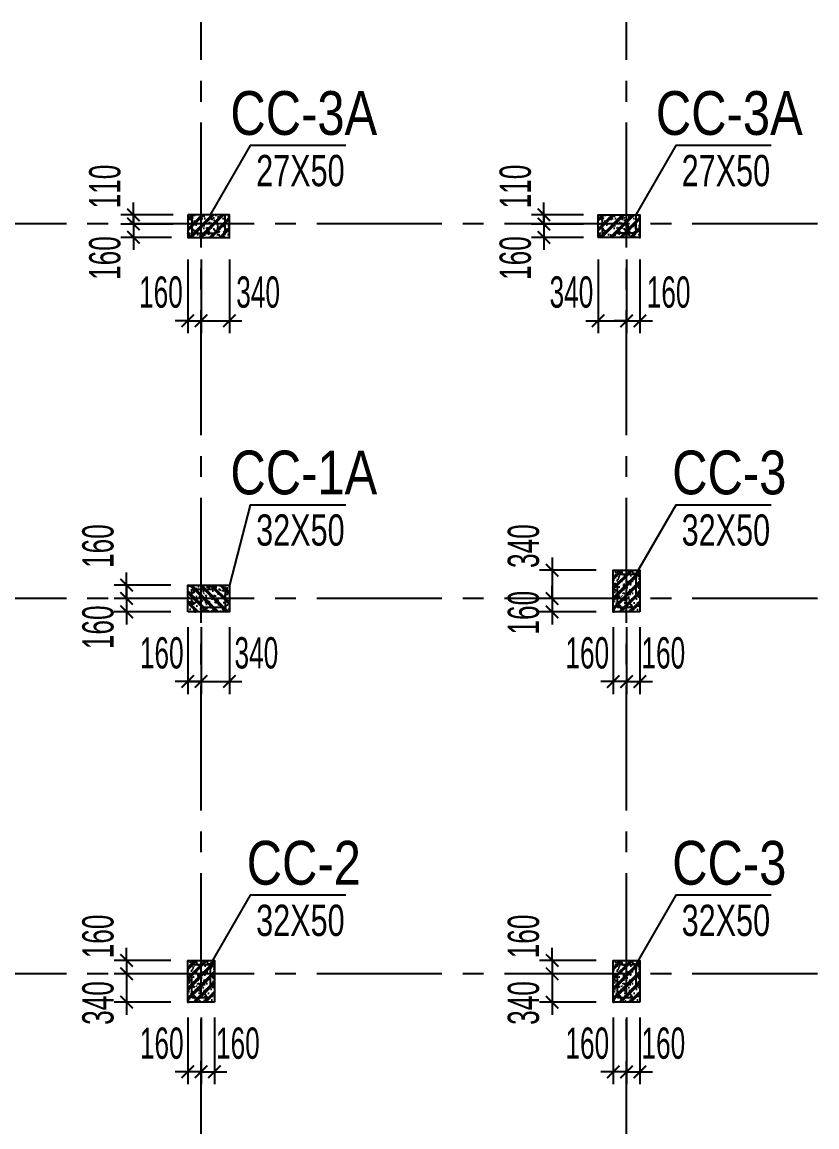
# Model space of a CAD drawing. Header units: millimetres. Extents: x 71 to 1994474, y -338610 to 1053.
# Drawn here: x 1903243 to 1912769, y -272308 to -259061 of the extents above; entities that cross this region are included whole.
import ezdxf
from ezdxf.enums import TextEntityAlignment as Align

# ---------------------------------------------------------------- set-up
doc = ezdxf.new("R2010")
doc.units = ezdxf.units.MM
doc.header["$LTSCALE"] = 1000
doc.header["$MEASUREMENT"] = 0
doc.header["$PDMODE"] = 3
doc.linetypes.add('CENTER2', pattern=[1.125, 0.75, -0.125, 0.125, -0.125])
doc.linetypes.add('HIDDEN', pattern=[0.375, 0.25, -0.125])
doc.layers.get('0').update_dxf_attribs({"linetype": 'CONTINUOUS'})
doc.layers.get('Defpoints').update_dxf_attribs({"linetype": 'CONTINUOUS'})
for name, color, linetype in [('CDC.01.AXIS', 160, 'CENTER2'), ('CDC.02.DIM', 1, 'CONTINUOUS'), ('CDC.04.HIDDEN', 8, 'HIDDEN'), ('CDC.06.TEXT', 2, 'CONTINUOUS'), ('CDC.09.COLUMN', 4, 'CONTINUOUS'), ('CDC.10.HATCH', 163, 'CONTINUOUS'), ('CDC.11.NOTE', 1, 'CONTINUOUS')]:
    doc.layers.add(name, color=color, linetype=linetype)
doc.styles.add('ARIAL', font='arial.ttf', dxfattribs={"width": 0.6})
doc.dimstyles.new('150', dxfattribs={"dimscale": 150, "dimtxt": 2.5, "dimasz": 1, "dimexe": 1, "dimexo": 0, "dimgap": 1, "dimtad": 1, "dimdec": 0, "dimdsep": 46, "dimtxsty": 'ARIAL', "dimblk": 'ARCHTICK', "dimcen": 1, "dimdle": 1, "dimclrd": 1, "dimclre": 1, "dimclrt": 2, "dimadec": 0, "dimazin": 0, "dimtfac": 0.00072, "dimtdec": 0, "dimtix": 1, "dimtmove": 2, "dimatfit": 3, "dimldrblk": 'ARCHTICK', "dimfxl": 1, "dimtolj": 1, "dimarcsym": 0})

# ---------------------------------------------------------------- blocks, each defined once
blk = doc.blocks.new('_ARCHTICK')
at = {"color": 0, "linetype": 'ByBlock', "const_width": 0.15}
blk.add_lwpolyline([(-0.5, -0.5), (0.5, 0.5)], dxfattribs=at)
blk = doc.blocks.new('*D203')
at = {"layer": 'CDC.02.DIM', "color": 1, "lineweight": -2, "transparency": 16777216}
for p, q in [((1904577, -261372), (1904577, -261222)), ((1905053, -261372), (1904427, -261372)), ((1905053, -261482), (1904427, -261482)), ((1904577, -261372), (1904577, -261482)), ((1904577, -261482), (1904577, -261632))]:
    blk.add_line(p, q, dxfattribs=at)
at = {"layer": 'Defpoints', "color": 0, "transparency": 16777216}
for p in [(1904577, -261482), (1905053, -261372), (1905053, -261482)]:
    blk.add_point(p, dxfattribs=at)
at = {"layer": 'CDC.02.DIM', "color": 1, "lineweight": -2, "transparency": 16777216, "xscale": 150, "yscale": 150, "zscale": 150}
for p, rotation in [((1904577, -261372), 270), ((1904577, -261482), 90)]:
    blk.add_blockref('_ARCHTICK', p, dxfattribs=dict(at, rotation=rotation))
at = {"layer": 'CDC.02.DIM', "color": 2, "transparency": 16777216, "insert": (1904236, -261032), "char_height": 375, "attachment_point": 5, "rotation": 90, "style": 'ARIAL'}
blk.add_mtext('\\A1;110', dxfattribs=at)
blk = doc.blocks.new('*D204')
at = {"layer": 'CDC.02.DIM', "color": 1, "lineweight": -2, "transparency": 16777216}
for p, q in [((1904577, -261482), (1904577, -261332)), ((1905035, -261482), (1904427, -261482)), ((1904577, -261482), (1904577, -261642)), ((1905035, -261642), (1904427, -261642)), ((1904577, -261642), (1904577, -261792))]:
    blk.add_line(p, q, dxfattribs=at)
at = {"layer": 'Defpoints', "color": 0, "transparency": 16777216}
for p in [(1905035, -261482), (1904577, -261642), (1905035, -261642)]:
    blk.add_point(p, dxfattribs=at)
at = {"layer": 'CDC.02.DIM', "color": 1, "lineweight": -2, "transparency": 16777216, "xscale": 150, "yscale": 150, "zscale": 150}
for p, rotation in [((1904577, -261482), 270), ((1904577, -261642), 90)]:
    blk.add_blockref('_ARCHTICK', p, dxfattribs=dict(at, rotation=rotation))
at = {"layer": 'CDC.02.DIM', "color": 2, "transparency": 16777216, "insert": (1904236, -261890), "char_height": 375, "attachment_point": 5, "rotation": 90, "style": 'ARIAL'}
blk.add_mtext('\\A1;160', dxfattribs=at)
blk = doc.blocks.new('*D205')
at = {"layer": 'CDC.02.DIM', "color": 1, "lineweight": -2, "transparency": 16777216}
for p, q in [((1905228, -261906), (1905228, -262792)), ((1905388, -261906), (1905388, -262792)), ((1905228, -262642), (1905078, -262642)), ((1905228, -262642), (1905388, -262642)), ((1905388, -262642), (1905538, -262642))]:
    blk.add_line(p, q, dxfattribs=at)
at = {"layer": 'Defpoints', "color": 0, "transparency": 16777216}
for p in [(1905228, -261906), (1905388, -261906), (1905388, -262642)]:
    blk.add_point(p, dxfattribs=at)
at = {"layer": 'CDC.02.DIM', "color": 1, "lineweight": -2, "transparency": 16777216, "xscale": 150, "yscale": 150, "zscale": 150}
blk.add_blockref('_ARCHTICK', (1905228, -262642), dxfattribs=at)
at = {"layer": 'CDC.02.DIM', "color": 1, "lineweight": -2, "transparency": 16777216, "xscale": 150, "yscale": 150, "zscale": 150, "rotation": 180}
blk.add_blockref('_ARCHTICK', (1905388, -262642), dxfattribs=at)
at = {"layer": 'CDC.02.DIM', "color": 2, "transparency": 16777216, "insert": (1904907, -262300), "char_height": 375, "attachment_point": 5, "style": 'ARIAL'}
blk.add_mtext('\\A1;160', dxfattribs=at)
blk = doc.blocks.new('*D206')
at = {"layer": 'CDC.02.DIM', "color": 1, "lineweight": -2, "transparency": 16777216}
for p, q in [((1905388, -261906), (1905388, -262792)), ((1905728, -261906), (1905728, -262792)), ((1905238, -262642), (1905878, -262642))]:
    blk.add_line(p, q, dxfattribs=at)
at = {"layer": 'Defpoints', "color": 0, "transparency": 16777216}
for p in [(1905388, -261906), (1905728, -261906), (1905728, -262642)]:
    blk.add_point(p, dxfattribs=at)
at = {"layer": 'CDC.02.DIM', "color": 1, "lineweight": -2, "transparency": 16777216, "xscale": 150, "yscale": 150, "zscale": 150, "rotation": 180}
blk.add_blockref('_ARCHTICK', (1905388, -262642), dxfattribs=at)
at = {"layer": 'CDC.02.DIM', "color": 1, "lineweight": -2, "transparency": 16777216, "xscale": 150, "yscale": 150, "zscale": 150}
blk.add_blockref('_ARCHTICK', (1905728, -262642), dxfattribs=at)
at = {"layer": 'CDC.02.DIM', "color": 2, "transparency": 16777216, "insert": (1906072, -262300), "char_height": 375, "attachment_point": 5, "style": 'ARIAL'}
blk.add_mtext('\\A1;340', dxfattribs=at)
blk = doc.blocks.new('*D207')
at = {"layer": 'CDC.02.DIM', "color": 1, "lineweight": -2, "transparency": 16777216}
for p, q in [((1909497, -261372), (1909497, -261222)), ((1909973, -261372), (1909347, -261372)), ((1909973, -261482), (1909347, -261482)), ((1909497, -261372), (1909497, -261482)), ((1909497, -261482), (1909497, -261632))]:
    blk.add_line(p, q, dxfattribs=at)
at = {"layer": 'Defpoints', "color": 0, "transparency": 16777216}
for p in [(1909497, -261482), (1909973, -261372), (1909973, -261482)]:
    blk.add_point(p, dxfattribs=at)
at = {"layer": 'CDC.02.DIM', "color": 1, "lineweight": -2, "transparency": 16777216, "xscale": 150, "yscale": 150, "zscale": 150}
for p, rotation in [((1909497, -261372), 270), ((1909497, -261482), 90)]:
    blk.add_blockref('_ARCHTICK', p, dxfattribs=dict(at, rotation=rotation))
at = {"layer": 'CDC.02.DIM', "color": 2, "transparency": 16777216, "insert": (1909156, -261032), "char_height": 375, "attachment_point": 5, "rotation": 90, "style": 'ARIAL'}
blk.add_mtext('\\A1;110', dxfattribs=at)
blk = doc.blocks.new('*D208')
at = {"layer": 'CDC.02.DIM', "color": 1, "lineweight": -2, "transparency": 16777216}
for p, q in [((1909497, -261482), (1909497, -261332)), ((1909973, -261482), (1909347, -261482)), ((1909497, -261482), (1909497, -261642)), ((1909973, -261642), (1909347, -261642)), ((1909497, -261642), (1909497, -261792))]:
    blk.add_line(p, q, dxfattribs=at)
at = {"layer": 'Defpoints', "color": 0, "transparency": 16777216}
for p in [(1909973, -261482), (1909497, -261642), (1909973, -261642)]:
    blk.add_point(p, dxfattribs=at)
at = {"layer": 'CDC.02.DIM', "color": 1, "lineweight": -2, "transparency": 16777216, "xscale": 150, "yscale": 150, "zscale": 150}
for p, rotation in [((1909497, -261482), 270), ((1909497, -261642), 90)]:
    blk.add_blockref('_ARCHTICK', p, dxfattribs=dict(at, rotation=rotation))
at = {"layer": 'CDC.02.DIM', "color": 2, "transparency": 16777216, "insert": (1909156, -261890), "char_height": 375, "attachment_point": 5, "rotation": 90, "style": 'ARIAL'}
blk.add_mtext('\\A1;160', dxfattribs=at)
blk = doc.blocks.new('*D209')
at = {"layer": 'CDC.02.DIM', "color": 1, "lineweight": -2, "transparency": 16777216}
for p, q in [((1910148, -261906), (1910148, -262792)), ((1910488, -261906), (1910488, -262792)), ((1909998, -262642), (1910638, -262642))]:
    blk.add_line(p, q, dxfattribs=at)
at = {"layer": 'Defpoints', "color": 0, "transparency": 16777216}
for p in [(1910148, -261906), (1910488, -261906), (1910488, -262642)]:
    blk.add_point(p, dxfattribs=at)
at = {"layer": 'CDC.02.DIM', "color": 1, "lineweight": -2, "transparency": 16777216, "xscale": 150, "yscale": 150, "zscale": 150, "rotation": 180}
blk.add_blockref('_ARCHTICK', (1910148, -262642), dxfattribs=at)
at = {"layer": 'CDC.02.DIM', "color": 1, "lineweight": -2, "transparency": 16777216, "xscale": 150, "yscale": 150, "zscale": 150}
blk.add_blockref('_ARCHTICK', (1910488, -262642), dxfattribs=at)
at = {"layer": 'CDC.02.DIM', "color": 2, "transparency": 16777216, "insert": (1909827, -262300), "char_height": 375, "attachment_point": 5, "style": 'ARIAL'}
blk.add_mtext('\\A1;340', dxfattribs=at)
blk = doc.blocks.new('*D210')
at = {"layer": 'CDC.02.DIM', "color": 1, "lineweight": -2, "transparency": 16777216}
for p, q in [((1910488, -261906), (1910488, -262792)), ((1910648, -261906), (1910648, -262792)), ((1910488, -262642), (1910338, -262642)), ((1910488, -262642), (1910648, -262642)), ((1910648, -262642), (1910798, -262642))]:
    blk.add_line(p, q, dxfattribs=at)
at = {"layer": 'Defpoints', "color": 0, "transparency": 16777216}
for p in [(1910488, -261906), (1910648, -261906), (1910648, -262642)]:
    blk.add_point(p, dxfattribs=at)
at = {"layer": 'CDC.02.DIM', "color": 1, "lineweight": -2, "transparency": 16777216, "xscale": 150, "yscale": 150, "zscale": 150}
blk.add_blockref('_ARCHTICK', (1910488, -262642), dxfattribs=at)
at = {"layer": 'CDC.02.DIM', "color": 1, "lineweight": -2, "transparency": 16777216, "xscale": 150, "yscale": 150, "zscale": 150, "rotation": 180}
blk.add_blockref('_ARCHTICK', (1910648, -262642), dxfattribs=at)
at = {"layer": 'CDC.02.DIM', "color": 2, "transparency": 16777216, "insert": (1910992, -262300), "char_height": 375, "attachment_point": 5, "style": 'ARIAL'}
blk.add_mtext('\\A1;160', dxfattribs=at)
blk = doc.blocks.new('*D301')
at = {"layer": 'CDC.02.DIM', "color": 1, "lineweight": -2, "transparency": 16777216}
for p, q in [((1905228, -266316), (1905228, -267117)), ((1905388, -266316), (1905388, -267117)), ((1905228, -266967), (1905078, -266967)), ((1905388, -266967), (1905228, -266967)), ((1905388, -266967), (1905538, -266967))]:
    blk.add_line(p, q, dxfattribs=at)
at = {"layer": 'Defpoints', "color": 0, "transparency": 16777216}
for p in [(1905228, -266316), (1905388, -266316), (1905228, -266967)]:
    blk.add_point(p, dxfattribs=at)
at = {"layer": 'CDC.02.DIM', "color": 1, "lineweight": -2, "transparency": 16777216, "xscale": 150, "yscale": 150, "zscale": 150}
blk.add_blockref('_ARCHTICK', (1905228, -266967), dxfattribs=at)
at = {"layer": 'CDC.02.DIM', "color": 1, "lineweight": -2, "transparency": 16777216, "xscale": 150, "yscale": 150, "zscale": 150, "rotation": 180}
blk.add_blockref('_ARCHTICK', (1905388, -266967), dxfattribs=at)
at = {"layer": 'CDC.02.DIM', "color": 2, "transparency": 16777216, "insert": (1904917, -266626), "char_height": 375, "attachment_point": 5, "style": 'ARIAL'}
blk.add_mtext('\\A1;160', dxfattribs=at)
blk = doc.blocks.new('*D302')
at = {"layer": 'CDC.02.DIM', "color": 1, "lineweight": -2, "transparency": 16777216}
for p, q in [((1905388, -266316), (1905388, -267117)), ((1905728, -266316), (1905728, -267117)), ((1905238, -266967), (1905878, -266967))]:
    blk.add_line(p, q, dxfattribs=at)
at = {"layer": 'Defpoints', "color": 0, "transparency": 16777216}
for p in [(1905388, -266316), (1905728, -266316), (1905728, -266967)]:
    blk.add_point(p, dxfattribs=at)
at = {"layer": 'CDC.02.DIM', "color": 1, "lineweight": -2, "transparency": 16777216, "xscale": 150, "yscale": 150, "zscale": 150, "rotation": 180}
blk.add_blockref('_ARCHTICK', (1905388, -266967), dxfattribs=at)
at = {"layer": 'CDC.02.DIM', "color": 1, "lineweight": -2, "transparency": 16777216, "xscale": 150, "yscale": 150, "zscale": 150}
blk.add_blockref('_ARCHTICK', (1905728, -266967), dxfattribs=at)
at = {"layer": 'CDC.02.DIM', "color": 2, "transparency": 16777216, "insert": (1906051, -266626), "char_height": 375, "attachment_point": 5, "style": 'ARIAL'}
blk.add_mtext('\\A1;340', dxfattribs=at)
blk = doc.blocks.new('*D303')
at = {"layer": 'CDC.02.DIM', "color": 1, "lineweight": -2, "transparency": 16777216}
for p, q in [((1904496, -265812), (1904496, -265662)), ((1905024, -265812), (1904346, -265812)), ((1904496, -265812), (1904496, -265972)), ((1905024, -265972), (1904346, -265972)), ((1904496, -265972), (1904496, -266122))]:
    blk.add_line(p, q, dxfattribs=at)
at = {"layer": 'Defpoints', "color": 0, "transparency": 16777216}
for p in [(1905024, -265812), (1904496, -265972), (1905024, -265972)]:
    blk.add_point(p, dxfattribs=at)
at = {"layer": 'CDC.02.DIM', "color": 1, "lineweight": -2, "transparency": 16777216, "xscale": 150, "yscale": 150, "zscale": 150}
for p, rotation in [((1904496, -265812), 270), ((1904496, -265972), 90)]:
    blk.add_blockref('_ARCHTICK', p, dxfattribs=dict(at, rotation=rotation))
at = {"layer": 'CDC.02.DIM', "color": 2, "transparency": 16777216, "insert": (1904154, -265344), "char_height": 375, "attachment_point": 5, "rotation": 90, "style": 'ARIAL'}
blk.add_mtext('\\A1;160', dxfattribs=at)
blk = doc.blocks.new('*D304')
at = {"layer": 'CDC.02.DIM', "color": 1, "lineweight": -2, "transparency": 16777216}
for p, q in [((1904496, -265972), (1904496, -265822)), ((1905024, -265972), (1904346, -265972)), ((1904496, -265972), (1904496, -266132)), ((1905024, -266132), (1904346, -266132)), ((1904496, -266132), (1904496, -266282))]:
    blk.add_line(p, q, dxfattribs=at)
at = {"layer": 'Defpoints', "color": 0, "transparency": 16777216}
for p in [(1905024, -265972), (1904496, -266132), (1905024, -266132)]:
    blk.add_point(p, dxfattribs=at)
at = {"layer": 'CDC.02.DIM', "color": 1, "lineweight": -2, "transparency": 16777216, "xscale": 150, "yscale": 150, "zscale": 150}
for p, rotation in [((1904496, -265972), 270), ((1904496, -266132), 90)]:
    blk.add_blockref('_ARCHTICK', p, dxfattribs=dict(at, rotation=rotation))
at = {"layer": 'CDC.02.DIM', "color": 2, "transparency": 16777216, "insert": (1904154, -266317), "char_height": 375, "attachment_point": 5, "rotation": 90, "style": 'ARIAL'}
blk.add_mtext('\\A1;160', dxfattribs=at)
blk = doc.blocks.new('*D305')
at = {"layer": 'CDC.02.DIM', "color": 1, "lineweight": -2, "transparency": 16777216}
for p, q in [((1905228, -270996), (1905228, -271797)), ((1905388, -270996), (1905388, -271797)), ((1905228, -271647), (1905078, -271647)), ((1905388, -271647), (1905228, -271647)), ((1905388, -271647), (1905538, -271647))]:
    blk.add_line(p, q, dxfattribs=at)
at = {"layer": 'Defpoints', "color": 0, "transparency": 16777216}
for p in [(1905228, -270996), (1905388, -270996), (1905228, -271647)]:
    blk.add_point(p, dxfattribs=at)
at = {"layer": 'CDC.02.DIM', "color": 1, "lineweight": -2, "transparency": 16777216, "xscale": 150, "yscale": 150, "zscale": 150}
blk.add_blockref('_ARCHTICK', (1905228, -271647), dxfattribs=at)
at = {"layer": 'CDC.02.DIM', "color": 1, "lineweight": -2, "transparency": 16777216, "xscale": 150, "yscale": 150, "zscale": 150, "rotation": 180}
blk.add_blockref('_ARCHTICK', (1905388, -271647), dxfattribs=at)
at = {"layer": 'CDC.02.DIM', "color": 2, "transparency": 16777216, "insert": (1904917, -271306), "char_height": 375, "attachment_point": 5, "style": 'ARIAL'}
blk.add_mtext('\\A1;160', dxfattribs=at)
blk = doc.blocks.new('*D306')
at = {"layer": 'CDC.02.DIM', "color": 1, "lineweight": -2, "transparency": 16777216}
for p, q in [((1905388, -270996), (1905388, -271797)), ((1905548, -270996), (1905548, -271797)), ((1905388, -271647), (1905238, -271647)), ((1905388, -271647), (1905548, -271647)), ((1905548, -271647), (1905698, -271647))]:
    blk.add_line(p, q, dxfattribs=at)
at = {"layer": 'Defpoints', "color": 0, "transparency": 16777216}
for p in [(1905388, -270996), (1905548, -270996), (1905548, -271647)]:
    blk.add_point(p, dxfattribs=at)
at = {"layer": 'CDC.02.DIM', "color": 1, "lineweight": -2, "transparency": 16777216, "xscale": 150, "yscale": 150, "zscale": 150}
blk.add_blockref('_ARCHTICK', (1905388, -271647), dxfattribs=at)
at = {"layer": 'CDC.02.DIM', "color": 1, "lineweight": -2, "transparency": 16777216, "xscale": 150, "yscale": 150, "zscale": 150, "rotation": 180}
blk.add_blockref('_ARCHTICK', (1905548, -271647), dxfattribs=at)
at = {"layer": 'CDC.02.DIM', "color": 2, "transparency": 16777216, "insert": (1905829, -271306), "char_height": 375, "attachment_point": 5, "style": 'ARIAL'}
blk.add_mtext('\\A1;160', dxfattribs=at)
blk = doc.blocks.new('*D307')
at = {"layer": 'CDC.02.DIM', "color": 1, "lineweight": -2, "transparency": 16777216}
for p, q in [((1904496, -270312), (1904496, -270162)), ((1905024, -270312), (1904346, -270312)), ((1904496, -270312), (1904496, -270472)), ((1905024, -270472), (1904346, -270472)), ((1904496, -270472), (1904496, -270622))]:
    blk.add_line(p, q, dxfattribs=at)
at = {"layer": 'Defpoints', "color": 0, "transparency": 16777216}
for p in [(1905024, -270312), (1904496, -270472), (1905024, -270472)]:
    blk.add_point(p, dxfattribs=at)
at = {"layer": 'CDC.02.DIM', "color": 1, "lineweight": -2, "transparency": 16777216, "xscale": 150, "yscale": 150, "zscale": 150}
for p, rotation in [((1904496, -270312), 270), ((1904496, -270472), 90)]:
    blk.add_blockref('_ARCHTICK', p, dxfattribs=dict(at, rotation=rotation))
at = {"layer": 'CDC.02.DIM', "color": 2, "transparency": 16777216, "insert": (1904154, -270024), "char_height": 375, "attachment_point": 5, "rotation": 90, "style": 'ARIAL'}
blk.add_mtext('\\A1;160', dxfattribs=at)
blk = doc.blocks.new('*D308')
at = {"layer": 'CDC.02.DIM', "color": 1, "lineweight": -2, "transparency": 16777216}
for p, q in [((1904496, -270322), (1904496, -270962)), ((1905024, -270472), (1904346, -270472)), ((1905024, -270812), (1904346, -270812))]:
    blk.add_line(p, q, dxfattribs=at)
at = {"layer": 'Defpoints', "color": 0, "transparency": 16777216}
for p in [(1905024, -270472), (1904496, -270812), (1905024, -270812)]:
    blk.add_point(p, dxfattribs=at)
at = {"layer": 'CDC.02.DIM', "color": 1, "lineweight": -2, "transparency": 16777216, "xscale": 150, "yscale": 150, "zscale": 150}
for p, rotation in [((1904496, -270472), 90), ((1904496, -270812), 270)]:
    blk.add_blockref('_ARCHTICK', p, dxfattribs=dict(at, rotation=rotation))
at = {"layer": 'CDC.02.DIM', "color": 2, "transparency": 16777216, "insert": (1904154, -270822), "char_height": 375, "attachment_point": 5, "rotation": 90, "style": 'ARIAL'}
blk.add_mtext('\\A1;340', dxfattribs=at)
blk = doc.blocks.new('*D317')
at = {"layer": 'CDC.02.DIM', "color": 1, "lineweight": -2, "transparency": 16777216}
for p, q in [((1910328, -270996), (1910328, -271797)), ((1910488, -270996), (1910488, -271797)), ((1910328, -271647), (1910178, -271647)), ((1910488, -271647), (1910328, -271647)), ((1910488, -271647), (1910638, -271647))]:
    blk.add_line(p, q, dxfattribs=at)
at = {"layer": 'Defpoints', "color": 0, "transparency": 16777216}
for p in [(1910328, -270996), (1910488, -270996), (1910328, -271647)]:
    blk.add_point(p, dxfattribs=at)
at = {"layer": 'CDC.02.DIM', "color": 1, "lineweight": -2, "transparency": 16777216, "xscale": 150, "yscale": 150, "zscale": 150}
blk.add_blockref('_ARCHTICK', (1910328, -271647), dxfattribs=at)
at = {"layer": 'CDC.02.DIM', "color": 1, "lineweight": -2, "transparency": 16777216, "xscale": 150, "yscale": 150, "zscale": 150, "rotation": 180}
blk.add_blockref('_ARCHTICK', (1910488, -271647), dxfattribs=at)
at = {"layer": 'CDC.02.DIM', "color": 2, "transparency": 16777216, "insert": (1910017, -271306), "char_height": 375, "attachment_point": 5, "style": 'ARIAL'}
blk.add_mtext('\\A1;160', dxfattribs=at)
blk = doc.blocks.new('*D318')
at = {"layer": 'CDC.02.DIM', "color": 1, "lineweight": -2, "transparency": 16777216}
for p, q in [((1910488, -270996), (1910488, -271797)), ((1910648, -270996), (1910648, -271797)), ((1910488, -271647), (1910338, -271647)), ((1910488, -271647), (1910648, -271647)), ((1910648, -271647), (1910798, -271647))]:
    blk.add_line(p, q, dxfattribs=at)
at = {"layer": 'Defpoints', "color": 0, "transparency": 16777216}
for p in [(1910488, -270996), (1910648, -270996), (1910648, -271647)]:
    blk.add_point(p, dxfattribs=at)
at = {"layer": 'CDC.02.DIM', "color": 1, "lineweight": -2, "transparency": 16777216, "xscale": 150, "yscale": 150, "zscale": 150}
blk.add_blockref('_ARCHTICK', (1910488, -271647), dxfattribs=at)
at = {"layer": 'CDC.02.DIM', "color": 1, "lineweight": -2, "transparency": 16777216, "xscale": 150, "yscale": 150, "zscale": 150, "rotation": 180}
blk.add_blockref('_ARCHTICK', (1910648, -271647), dxfattribs=at)
at = {"layer": 'CDC.02.DIM', "color": 2, "transparency": 16777216, "insert": (1910929, -271306), "char_height": 375, "attachment_point": 5, "style": 'ARIAL'}
blk.add_mtext('\\A1;160', dxfattribs=at)
blk = doc.blocks.new('*D319')
at = {"layer": 'CDC.02.DIM', "color": 1, "lineweight": -2, "transparency": 16777216}
for p, q in [((1909596, -270312), (1909596, -270162)), ((1910124, -270312), (1909446, -270312)), ((1909596, -270312), (1909596, -270472)), ((1910124, -270472), (1909446, -270472)), ((1909596, -270472), (1909596, -270622))]:
    blk.add_line(p, q, dxfattribs=at)
at = {"layer": 'Defpoints', "color": 0, "transparency": 16777216}
for p in [(1910124, -270312), (1909596, -270472), (1910124, -270472)]:
    blk.add_point(p, dxfattribs=at)
at = {"layer": 'CDC.02.DIM', "color": 1, "lineweight": -2, "transparency": 16777216, "xscale": 150, "yscale": 150, "zscale": 150}
for p, rotation in [((1909596, -270312), 270), ((1909596, -270472), 90)]:
    blk.add_blockref('_ARCHTICK', p, dxfattribs=dict(at, rotation=rotation))
at = {"layer": 'CDC.02.DIM', "color": 2, "transparency": 16777216, "insert": (1909254, -270024), "char_height": 375, "attachment_point": 5, "rotation": 90, "style": 'ARIAL'}
blk.add_mtext('\\A1;160', dxfattribs=at)
blk = doc.blocks.new('*D320')
at = {"layer": 'CDC.02.DIM', "color": 1, "lineweight": -2, "transparency": 16777216}
for p, q in [((1909596, -270322), (1909596, -270962)), ((1910124, -270472), (1909446, -270472)), ((1910124, -270812), (1909446, -270812))]:
    blk.add_line(p, q, dxfattribs=at)
at = {"layer": 'Defpoints', "color": 0, "transparency": 16777216}
for p in [(1910124, -270472), (1909596, -270812), (1910124, -270812)]:
    blk.add_point(p, dxfattribs=at)
at = {"layer": 'CDC.02.DIM', "color": 1, "lineweight": -2, "transparency": 16777216, "xscale": 150, "yscale": 150, "zscale": 150}
for p, rotation in [((1909596, -270472), 90), ((1909596, -270812), 270)]:
    blk.add_blockref('_ARCHTICK', p, dxfattribs=dict(at, rotation=rotation))
at = {"layer": 'CDC.02.DIM', "color": 2, "transparency": 16777216, "insert": (1909254, -270822), "char_height": 375, "attachment_point": 5, "rotation": 90, "style": 'ARIAL'}
blk.add_mtext('\\A1;340', dxfattribs=at)
blk = doc.blocks.new('*D321')
at = {"layer": 'CDC.02.DIM', "color": 1, "lineweight": -2, "transparency": 16777216}
for p, q in [((1910328, -266316), (1910328, -267117)), ((1910488, -266316), (1910488, -267117)), ((1910328, -266967), (1910178, -266967)), ((1910488, -266967), (1910328, -266967)), ((1910488, -266967), (1910638, -266967))]:
    blk.add_line(p, q, dxfattribs=at)
at = {"layer": 'Defpoints', "color": 0, "transparency": 16777216}
for p in [(1910328, -266316), (1910488, -266316), (1910328, -266967)]:
    blk.add_point(p, dxfattribs=at)
at = {"layer": 'CDC.02.DIM', "color": 1, "lineweight": -2, "transparency": 16777216, "xscale": 150, "yscale": 150, "zscale": 150}
blk.add_blockref('_ARCHTICK', (1910328, -266967), dxfattribs=at)
at = {"layer": 'CDC.02.DIM', "color": 1, "lineweight": -2, "transparency": 16777216, "xscale": 150, "yscale": 150, "zscale": 150, "rotation": 180}
blk.add_blockref('_ARCHTICK', (1910488, -266967), dxfattribs=at)
at = {"layer": 'CDC.02.DIM', "color": 2, "transparency": 16777216, "insert": (1910017, -266626), "char_height": 375, "attachment_point": 5, "style": 'ARIAL'}
blk.add_mtext('\\A1;160', dxfattribs=at)
blk = doc.blocks.new('*D322')
at = {"layer": 'CDC.02.DIM', "color": 1, "lineweight": -2, "transparency": 16777216}
for p, q in [((1910488, -266316), (1910488, -267117)), ((1910648, -266316), (1910648, -267117)), ((1910488, -266967), (1910338, -266967)), ((1910488, -266967), (1910648, -266967)), ((1910648, -266967), (1910798, -266967))]:
    blk.add_line(p, q, dxfattribs=at)
at = {"layer": 'Defpoints', "color": 0, "transparency": 16777216}
for p in [(1910488, -266316), (1910648, -266316), (1910648, -266967)]:
    blk.add_point(p, dxfattribs=at)
at = {"layer": 'CDC.02.DIM', "color": 1, "lineweight": -2, "transparency": 16777216, "xscale": 150, "yscale": 150, "zscale": 150}
blk.add_blockref('_ARCHTICK', (1910488, -266967), dxfattribs=at)
at = {"layer": 'CDC.02.DIM', "color": 1, "lineweight": -2, "transparency": 16777216, "xscale": 150, "yscale": 150, "zscale": 150, "rotation": 180}
blk.add_blockref('_ARCHTICK', (1910648, -266967), dxfattribs=at)
at = {"layer": 'CDC.02.DIM', "color": 2, "transparency": 16777216, "insert": (1910929, -266626), "char_height": 375, "attachment_point": 5, "style": 'ARIAL'}
blk.add_mtext('\\A1;160', dxfattribs=at)
blk = doc.blocks.new('*D323')
at = {"layer": 'CDC.02.DIM', "color": 1, "lineweight": -2, "transparency": 16777216}
for p, q in [((1909596, -265482), (1909596, -266122)), ((1910124, -265632), (1909446, -265632)), ((1910124, -265972), (1909446, -265972))]:
    blk.add_line(p, q, dxfattribs=at)
at = {"layer": 'Defpoints', "color": 0, "transparency": 16777216}
for p in [(1910124, -265632), (1909596, -265972), (1910124, -265972)]:
    blk.add_point(p, dxfattribs=at)
at = {"layer": 'CDC.02.DIM', "color": 1, "lineweight": -2, "transparency": 16777216, "xscale": 150, "yscale": 150, "zscale": 150}
for p, rotation in [((1909596, -265632), 90), ((1909596, -265972), 270)]:
    blk.add_blockref('_ARCHTICK', p, dxfattribs=dict(at, rotation=rotation))
at = {"layer": 'CDC.02.DIM', "color": 2, "transparency": 16777216, "insert": (1909254, -265344), "char_height": 375, "attachment_point": 5, "rotation": 90, "style": 'ARIAL'}
blk.add_mtext('\\A1;340', dxfattribs=at)
blk = doc.blocks.new('*D324')
at = {"layer": 'CDC.02.DIM', "color": 1, "lineweight": -2, "transparency": 16777216}
for p, q in [((1909596, -265972), (1909596, -265822)), ((1910124, -265972), (1909446, -265972)), ((1909596, -265972), (1909596, -266132)), ((1910124, -266132), (1909446, -266132)), ((1909596, -266132), (1909596, -266282))]:
    blk.add_line(p, q, dxfattribs=at)
at = {"layer": 'Defpoints', "color": 0, "transparency": 16777216}
for p in [(1910124, -265972), (1909596, -266132), (1910124, -266132)]:
    blk.add_point(p, dxfattribs=at)
at = {"layer": 'CDC.02.DIM', "color": 1, "lineweight": -2, "transparency": 16777216, "xscale": 150, "yscale": 150, "zscale": 150}
for p, rotation in [((1909596, -265972), 270), ((1909596, -266132), 90)]:
    blk.add_blockref('_ARCHTICK', p, dxfattribs=dict(at, rotation=rotation))
at = {"layer": 'CDC.02.DIM', "color": 2, "transparency": 16777216, "insert": (1909254, -266142), "char_height": 375, "attachment_point": 5, "rotation": 90, "style": 'ARIAL'}
blk.add_mtext('\\A1;160', dxfattribs=at)

msp = doc.modelspace()

# ---------------------------------------------------------------- hatches: boundary and pattern name
at = {"layer": 'CDC.10.HATCH'}
h = msp.add_hatch(dxfattribs=at)
h.set_pattern_fill('1BETONG2-BOP', color=256, scale=20, angle=90, style=0, pattern_type=2)
h.set_pattern_definition([(140, (14930.63, -417619.23), (12.550427, 143.4520365), [15, -165]), (85, (14930.63, -417619.23), (-150.438427, -27.750267), [12, -132]), (190.4514, (14931.67, -417607.28), (-137.887908, 115.701876), [12.748038, -140.228422]), (136.1842, (14890.63, -417619.23), (33.103803, 213.44821), [22.5, -247.5]), (186.6356, (14893.39, -417601.45), (-194.823574, 186.93254), [19.122058, -210.3426]), (81.1842, (14890.63, -417619.23), (-194.82372, 186.93239), [18, -198]), (111, (14900.63, -417599.23), (80.523778, 119.3814104), [15, -165]), (316, (14900.63, -417599.23), (73.107962, 134.376424), [12, -132]), (161.4514, (14907.34, -417589.28), (-64.506099, 168.044526), [12.748038, -140.228422]), (157.5, (14930.627, -417619.233), (-58.8748924, -31.1832367), [0, -130.4, 0, -134, 0, -132.5]), (94.5, (14930.63, -417619.23), (-76.0206377, 56.6701848), [0, -76.4, 0, -127.4, 0, -50.5]), (57.5, (14930.627, -417663.833), (4.5109743, 106.7644872), [0, -50, 0, -156, 0, -207]), (47.5, (14930.63, -417683.83), (-20.0209965, 116.637234), [0, -65, 0, -103.6, 0, -147]), (45, (14930.63, -417619.23), (-60.1040764, 60.1040764), []), (45, (14906.13, -417619.23), (-60.1040764, 60.1040764), [])])
h.paths.add_polyline_path([(1905728.4, -261371.5), (1905228.4, -261371.5), (1905228.4, -261641.5), (1905728.4, -261641.5)])
h = msp.add_hatch(dxfattribs=at)
h.set_pattern_fill('1BETONG2-BOP', color=256, scale=20, angle=90, style=0, pattern_type=2)
h.set_pattern_definition([(140, (19850.63, -417619.23), (12.550427, 143.4520365), [15, -165]), (85, (19850.63, -417619.23), (-150.438427, -27.750267), [12, -132]), (190.4514, (19851.67, -417607.28), (-137.887908, 115.701876), [12.748038, -140.228422]), (136.1842, (19810.63, -417619.23), (33.103803, 213.44821), [22.5, -247.5]), (186.6356, (19813.39, -417601.45), (-194.823574, 186.93254), [19.122058, -210.3426]), (81.1842, (19810.63, -417619.23), (-194.82372, 186.93239), [18, -198]), (111, (19820.63, -417599.23), (80.523778, 119.3814104), [15, -165]), (316, (19820.63, -417599.23), (73.107962, 134.376424), [12, -132]), (161.4514, (19827.34, -417589.28), (-64.506099, 168.044526), [12.748038, -140.228422]), (157.5, (19850.627, -417619.233), (-58.8748924, -31.1832367), [0, -130.4, 0, -134, 0, -132.5]), (94.5, (19850.63, -417619.23), (-76.0206377, 56.6701848), [0, -76.4, 0, -127.4, 0, -50.5]), (57.5, (19850.627, -417663.833), (4.5109743, 106.7644872), [0, -50, 0, -156, 0, -207]), (47.5, (19850.63, -417683.83), (-20.0209965, 116.637234), [0, -65, 0, -103.6, 0, -147]), (45, (19850.63, -417619.23), (-60.1040764, 60.1040764), []), (45, (19826.13, -417619.23), (-60.1040764, 60.1040764), [])])
h.paths.add_polyline_path([(1910648.4, -261371.5), (1910148.4, -261371.5), (1910148.4, -261641.5), (1910648.4, -261641.5)])
h = msp.add_hatch(dxfattribs=at)
h.set_pattern_fill('1BETONG2-BOP', color=256, scale=20, angle=90, style=0, pattern_type=2)
h.set_pattern_definition([(140, (24950.63, -421929.23), (12.550427, 143.4520365), [15, -165]), (85, (24950.63, -421929.23), (-150.438427, -27.750267), [12, -132]), (190.4514, (24951.67, -421917.28), (-137.887908, 115.701876), [12.748038, -140.228422]), (136.1842, (24910.63, -421929.23), (33.103803, 213.44821), [22.5, -247.5]), (186.6356, (24913.39, -421911.45), (-194.823574, 186.93254), [19.122058, -210.3426]), (81.1842, (24910.63, -421929.23), (-194.82372, 186.93239), [18, -198]), (111, (24920.63, -421909.23), (80.523778, 119.3814104), [15, -165]), (316, (24920.63, -421909.23), (73.107962, 134.376424), [12, -132]), (161.4514, (24927.34, -421899.28), (-64.506099, 168.044526), [12.748038, -140.228422]), (157.5, (24950.627, -421929.233), (-58.8748924, -31.1832367), [0, -130.4, 0, -134, 0, -132.5]), (94.5, (24950.63, -421929.23), (-76.0206377, 56.6701848), [0, -76.4, 0, -127.4, 0, -50.5]), (57.5, (24950.627, -421973.833), (4.5109743, 106.7644872), [0, -50, 0, -156, 0, -207]), (47.5, (24950.63, -421993.83), (-20.0209965, 116.637234), [0, -65, 0, -103.6, 0, -147]), (45, (24950.63, -421929.23), (-60.1040764, 60.1040764), []), (45, (24926.13, -421929.23), (-60.1040764, 60.1040764), [])])
h.paths.add_polyline_path([(1910648.4, -265631.5), (1910328.4, -265631.5), (1910328.4, -266131.5), (1910648.4, -266131.5)])
h = msp.add_hatch(dxfattribs=at)
h.set_pattern_fill('1BETONG2-BOP', color=256, scale=20, style=0, pattern_type=2)
h.set_pattern_definition([(50, (1749430.73, 1619566.27), (143.4520365, -12.550427), [15, -165]), (355, (1749430.73, 1619566.27), (-27.750267, 150.438427), [12, -132]), (100.4514, (1749442.69, 1619565.22), (115.701876, 137.887908), [12.748038, -140.228422]), (46.1842, (1749430.73, 1619606.27), (213.44821, -33.103803), [22.5, -247.5]), (96.6356, (1749448.52, 1619603.51), (186.93254, 194.823574), [19.122058, -210.3426]), (351.1842, (1749430.73, 1619606.27), (186.93239, 194.82372), [18, -198]), (21, (1749450.73, 1619596.27), (119.3814104, -80.523778), [15, -165]), (226, (1749450.73, 1619596.27), (134.376424, -73.107962), [12, -132]), (71.4514, (1749460.68, 1619589.56), (168.044526, 64.506099), [12.748038, -140.228422]), (67.5, (1749430.73, 1619566.27), (-31.1832367, 58.8748924), [0, -130.4, 0, -134, 0, -132.5]), (4.5, (1749430.73, 1619566.27), (56.6701848, 76.0206377), [0, -76.4, 0, -127.4, 0, -50.5]), (327.5, (1749386.13, 1619566.27), (106.7644872, -4.5109743), [0, -50, 0, -156, 0, -207]), (317.5, (1749366.13, 1619566.27), (116.637234, 20.0209965), [0, -65, 0, -103.6, 0, -147]), (315, (1749430.73, 1619566.27), (60.1040764, 60.1040764), []), (315, (1749430.73, 1619590.77), (60.1040764, 60.1040764), [])])
h.paths.add_polyline_path([(1905728.4, -266131.5), (1905728.4, -265811.5), (1905228.4, -265811.5), (1905228.4, -266131.5)])
h = msp.add_hatch(dxfattribs=at)
h.set_pattern_fill('1BETONG2-BOP', color=256, scale=20, angle=90, style=0, pattern_type=2)
h.set_pattern_definition([(140, (19850.63, -426609.23), (12.550427, 143.4520365), [15, -165]), (85, (19850.63, -426609.23), (-150.438427, -27.750267), [12, -132]), (190.4514, (19851.67, -426597.28), (-137.887908, 115.701876), [12.748038, -140.228422]), (136.1842, (19810.63, -426609.23), (33.103803, 213.44821), [22.5, -247.5]), (186.6356, (19813.39, -426591.45), (-194.823574, 186.93254), [19.122058, -210.3426]), (81.1842, (19810.63, -426609.23), (-194.82372, 186.93239), [18, -198]), (111, (19820.63, -426589.23), (80.523778, 119.3814104), [15, -165]), (316, (19820.63, -426589.23), (73.107962, 134.376424), [12, -132]), (161.4514, (19827.34, -426579.28), (-64.506099, 168.044526), [12.748038, -140.228422]), (157.5, (19850.627, -426609.233), (-58.8748924, -31.1832367), [0, -130.4, 0, -134, 0, -132.5]), (94.5, (19850.63, -426609.23), (-76.0206377, 56.6701848), [0, -76.4, 0, -127.4, 0, -50.5]), (57.5, (19850.627, -426653.833), (4.5109743, 106.7644872), [0, -50, 0, -156, 0, -207]), (47.5, (19850.63, -426673.83), (-20.0209965, 116.637234), [0, -65, 0, -103.6, 0, -147]), (45, (19850.63, -426609.23), (-60.1040764, 60.1040764), []), (45, (19826.13, -426609.23), (-60.1040764, 60.1040764), [])])
h.paths.add_polyline_path([(1905548.4, -270311.5), (1905228.4, -270311.5), (1905228.4, -270811.5), (1905548.4, -270811.5)])
h = msp.add_hatch(dxfattribs=at)
h.set_pattern_fill('1BETONG2-BOP', color=256, scale=20, angle=90, style=0, pattern_type=2)
h.set_pattern_definition([(140, (24950.63, -426609.23), (12.550427, 143.4520365), [15, -165]), (85, (24950.63, -426609.23), (-150.438427, -27.750267), [12, -132]), (190.4514, (24951.67, -426597.28), (-137.887908, 115.701876), [12.748038, -140.228422]), (136.1842, (24910.63, -426609.23), (33.103803, 213.44821), [22.5, -247.5]), (186.6356, (24913.39, -426591.45), (-194.823574, 186.93254), [19.122058, -210.3426]), (81.1842, (24910.63, -426609.23), (-194.82372, 186.93239), [18, -198]), (111, (24920.63, -426589.23), (80.523778, 119.3814104), [15, -165]), (316, (24920.63, -426589.23), (73.107962, 134.376424), [12, -132]), (161.4514, (24927.34, -426579.28), (-64.506099, 168.044526), [12.748038, -140.228422]), (157.5, (24950.627, -426609.233), (-58.8748924, -31.1832367), [0, -130.4, 0, -134, 0, -132.5]), (94.5, (24950.63, -426609.23), (-76.0206377, 56.6701848), [0, -76.4, 0, -127.4, 0, -50.5]), (57.5, (24950.627, -426653.833), (4.5109743, 106.7644872), [0, -50, 0, -156, 0, -207]), (47.5, (24950.63, -426673.83), (-20.0209965, 116.637234), [0, -65, 0, -103.6, 0, -147]), (45, (24950.63, -426609.23), (-60.1040764, 60.1040764), []), (45, (24926.13, -426609.23), (-60.1040764, 60.1040764), [])])
h.paths.add_polyline_path([(1910648.4, -270311.5), (1910328.4, -270311.5), (1910328.4, -270811.5), (1910648.4, -270811.5)])

# ---------------------------------------------------------------- linework, layer by layer
at = {"layer": 'CDC.01.AXIS', "ltscale": 2}
for p, q in [((1905388.4, -284264.9), (1905388.4, -259060.6)), ((1910488.4, -284264.9), (1910488.4, -259060.6)), ((1939774.9, -261481.5), (1887618, -261481.5)), ((1939774.9, -265971.5), (1887618, -265971.5)), ((1939774.9, -270471.5), (1887618, -270471.5))]:
    msp.add_line(p, q, dxfattribs=at)
at = {"layer": 'CDC.04.HIDDEN'}
for points in [[(1905278.4, -261371.5), (1905278.4, -261591.5), (1905678.4, -261591.5), (1905678.4, -261371.5)], [(1910198.4, -261591.5), (1910198.4, -261371.5), (1910598.4, -261371.5), (1910598.4, -261591.5)], [(1910598.4, -266081.5), (1910378.4, -266081.5), (1910378.4, -265681.5), (1910598.4, -265681.5)], [(1905278.4, -266081.5), (1905278.4, -265861.5), (1905678.4, -265861.5), (1905678.4, -266081.5)], [(1905498.4, -270761.5), (1905278.4, -270761.5), (1905278.4, -270361.5), (1905498.4, -270361.5)], [(1910598.4, -270761.5), (1910378.4, -270761.5), (1910378.4, -270361.5), (1910598.4, -270361.5)]]:
    msp.add_lwpolyline(points, close=True, dxfattribs=at)
at = {"layer": 'CDC.09.COLUMN'}
for points in [[(1905228.4, -261371.5), (1905228.4, -261641.5), (1905728.4, -261641.5), (1905728.4, -261371.5)], [(1910148.4, -261641.5), (1910148.4, -261371.5), (1910648.4, -261371.5), (1910648.4, -261641.5)], [(1910648.4, -266131.5), (1910328.4, -266131.5), (1910328.4, -265631.5), (1910648.4, -265631.5)], [(1905228.4, -266131.5), (1905228.4, -265811.5), (1905728.4, -265811.5), (1905728.4, -266131.5)], [(1905548.4, -270811.5), (1905228.4, -270811.5), (1905228.4, -270311.5), (1905548.4, -270311.5)], [(1910648.4, -270811.5), (1910328.4, -270811.5), (1910328.4, -270311.5), (1910648.4, -270311.5)]]:
    msp.add_lwpolyline(points, close=True, dxfattribs=at)
at = {"layer": 'CDC.11.NOTE'}
for points in [[(1907122.4, -260540.9), (1905978, -260540.9), (1905498.4, -261371.5)], [(1912222.4, -260540.9), (1911078, -260540.9), (1910598.4, -261371.5)], [(1907122.4, -264850.9), (1905978, -264850.9), (1905728.4, -265811.5)], [(1912222.4, -264850.9), (1911078, -264850.9), (1910598.4, -265681.5)], [(1907122.4, -269530.9), (1905978, -269530.9), (1905498.4, -270361.5)], [(1912222.4, -269530.9), (1911078, -269530.9), (1910598.4, -270361.5)]]:
    msp.add_lwpolyline(points, dxfattribs=at)

# ---------------------------------------------------------------- texts
at = {"layer": 'CDC.06.TEXT', "style": 'ARIAL'}
for s, height, width, p in [('CC-3A', 525, 0.8, (1906619.3, -260150.8)), ('CC-3A', 525, 0.8, (1911719.3, -260150.8)), ('27X50', 375, 0.7, (1906578.5, -260841)), ('27X50', 375, 0.7, (1911678.5, -260841)), ('CC-1A', 525, 0.8, (1906619.3, -264460.8)), ('CC-3', 525, 0.8, (1911719.3, -264460.8)), ('32X50', 375, 0.7, (1906578.5, -265151)), ('32X50', 375, 0.7, (1911678.5, -265151)), ('CC-2', 525, 0.8, (1906619.3, -269140.8)), ('CC-3', 525, 0.8, (1911719.3, -269140.8)), ('32X50', 375, 0.7, (1906578.5, -269831)), ('32X50', 375, 0.7, (1911678.5, -269831))]:
    msp.add_text(s, height=height, dxfattribs=dict(at, width=width)).set_placement(p, align=Align.MIDDLE_CENTER)

# ---------------------------------------------------------------- dimensions: what is measured, and where the dimension line sits
at = {"layer": 'CDC.02.DIM'}
for base, p1, p2, picture, middle in [((1904577.3, -261481.5), (1905053.5, -261371.5), (1905053.5, -261481.5), '*D203', (1904235.9, -261031.9)), ((1909497.3, -261481.5), (1909973.5, -261371.5), (1909973.5, -261481.5), '*D207', (1909155.9, -261031.9)), ((1904577.3, -261641.5), (1905035, -261481.5), (1905035, -261641.5), '*D204', (1904235.9, -261890.2)), ((1909497.3, -261641.5), (1909973.5, -261481.5), (1909973.5, -261641.5), '*D208', (1909155.9, -261890.2)), ((1904495.5, -265971.5), (1905024.3, -265811.5), (1905024.3, -265971.5), '*D303', (1904154.1, -265343.7)), ((1909595.5, -265971.5), (1910124.3, -265631.5), (1910124.3, -265971.5), '*D323', (1909254.1, -265343.7)), ((1909595.5, -266131.5), (1910124.3, -265971.5), (1910124.3, -266131.5), '*D324', (1909254.1, -266141.5)), ((1904495.5, -266131.5), (1905024.3, -265971.5), (1905024.3, -266131.5), '*D304', (1904154.1, -266316.6)), ((1904495.5, -270471.5), (1905024.3, -270311.5), (1905024.3, -270471.5), '*D307', (1904154.1, -270023.7)), ((1909595.5, -270471.5), (1910124.3, -270311.5), (1910124.3, -270471.5), '*D319', (1909254.1, -270023.7)), ((1904495.5, -270811.5), (1905024.3, -270471.5), (1905024.3, -270811.5), '*D308', (1904154.1, -270821.5)), ((1909595.5, -270811.5), (1910124.3, -270471.5), (1910124.3, -270811.5), '*D320', (1909254.1, -270821.5))]:
    dim = msp.add_linear_dim(base=base, p1=p1, p2=p2, angle=90, dimstyle='150', dxfattribs=at)
    dim.commit()
    dim.dimension.update_dxf_attribs({"geometry": picture, "text_midpoint": middle, "dimtype": 160})
for base, p1, p2, picture, middle in [((1905388.4, -262641.8), (1905228.4, -261905.8), (1905388.4, -261905.8), '*D205', (1904907, -262300.4)), ((1905728.4, -262641.8), (1905388.4, -261905.8), (1905728.4, -261905.8), '*D206', (1906072.5, -262300.4)), ((1910488.4, -262641.8), (1910148.4, -261905.8), (1910488.4, -261905.8), '*D209', (1909827, -262300.4)), ((1910648.4, -262641.8), (1910488.4, -261905.8), (1910648.4, -261905.8), '*D210', (1910992.5, -262300.4)), ((1905228.4, -266967), (1905388.4, -266315.9), (1905228.4, -266315.9), '*D301', (1904916.9, -266625.5)), ((1905728.4, -266967), (1905388.4, -266315.9), (1905728.4, -266315.9), '*D302', (1906050.6, -266625.5)), ((1910328.4, -266967), (1910488.4, -266315.9), (1910328.4, -266315.9), '*D321', (1910016.9, -266625.5)), ((1910648.4, -266967), (1910488.4, -266315.9), (1910648.4, -266315.9), '*D322', (1910929.3, -266625.5)), ((1905228.4, -271647), (1905388.4, -270995.9), (1905228.4, -270995.9), '*D305', (1904916.9, -271305.5)), ((1905548.4, -271647), (1905388.4, -270995.9), (1905548.4, -270995.9), '*D306', (1905829.3, -271305.5)), ((1910328.4, -271647), (1910488.4, -270995.9), (1910328.4, -270995.9), '*D317', (1910016.9, -271305.5)), ((1910648.4, -271647), (1910488.4, -270995.9), (1910648.4, -270995.9), '*D318', (1910929.3, -271305.5))]:
    dim = msp.add_linear_dim(base=base, p1=p1, p2=p2, dimstyle='150', dxfattribs=at)
    dim.commit()
    dim.dimension.update_dxf_attribs({"geometry": picture, "text_midpoint": middle, "dimtype": 160})

doc.saveas('drawing.dxf')
